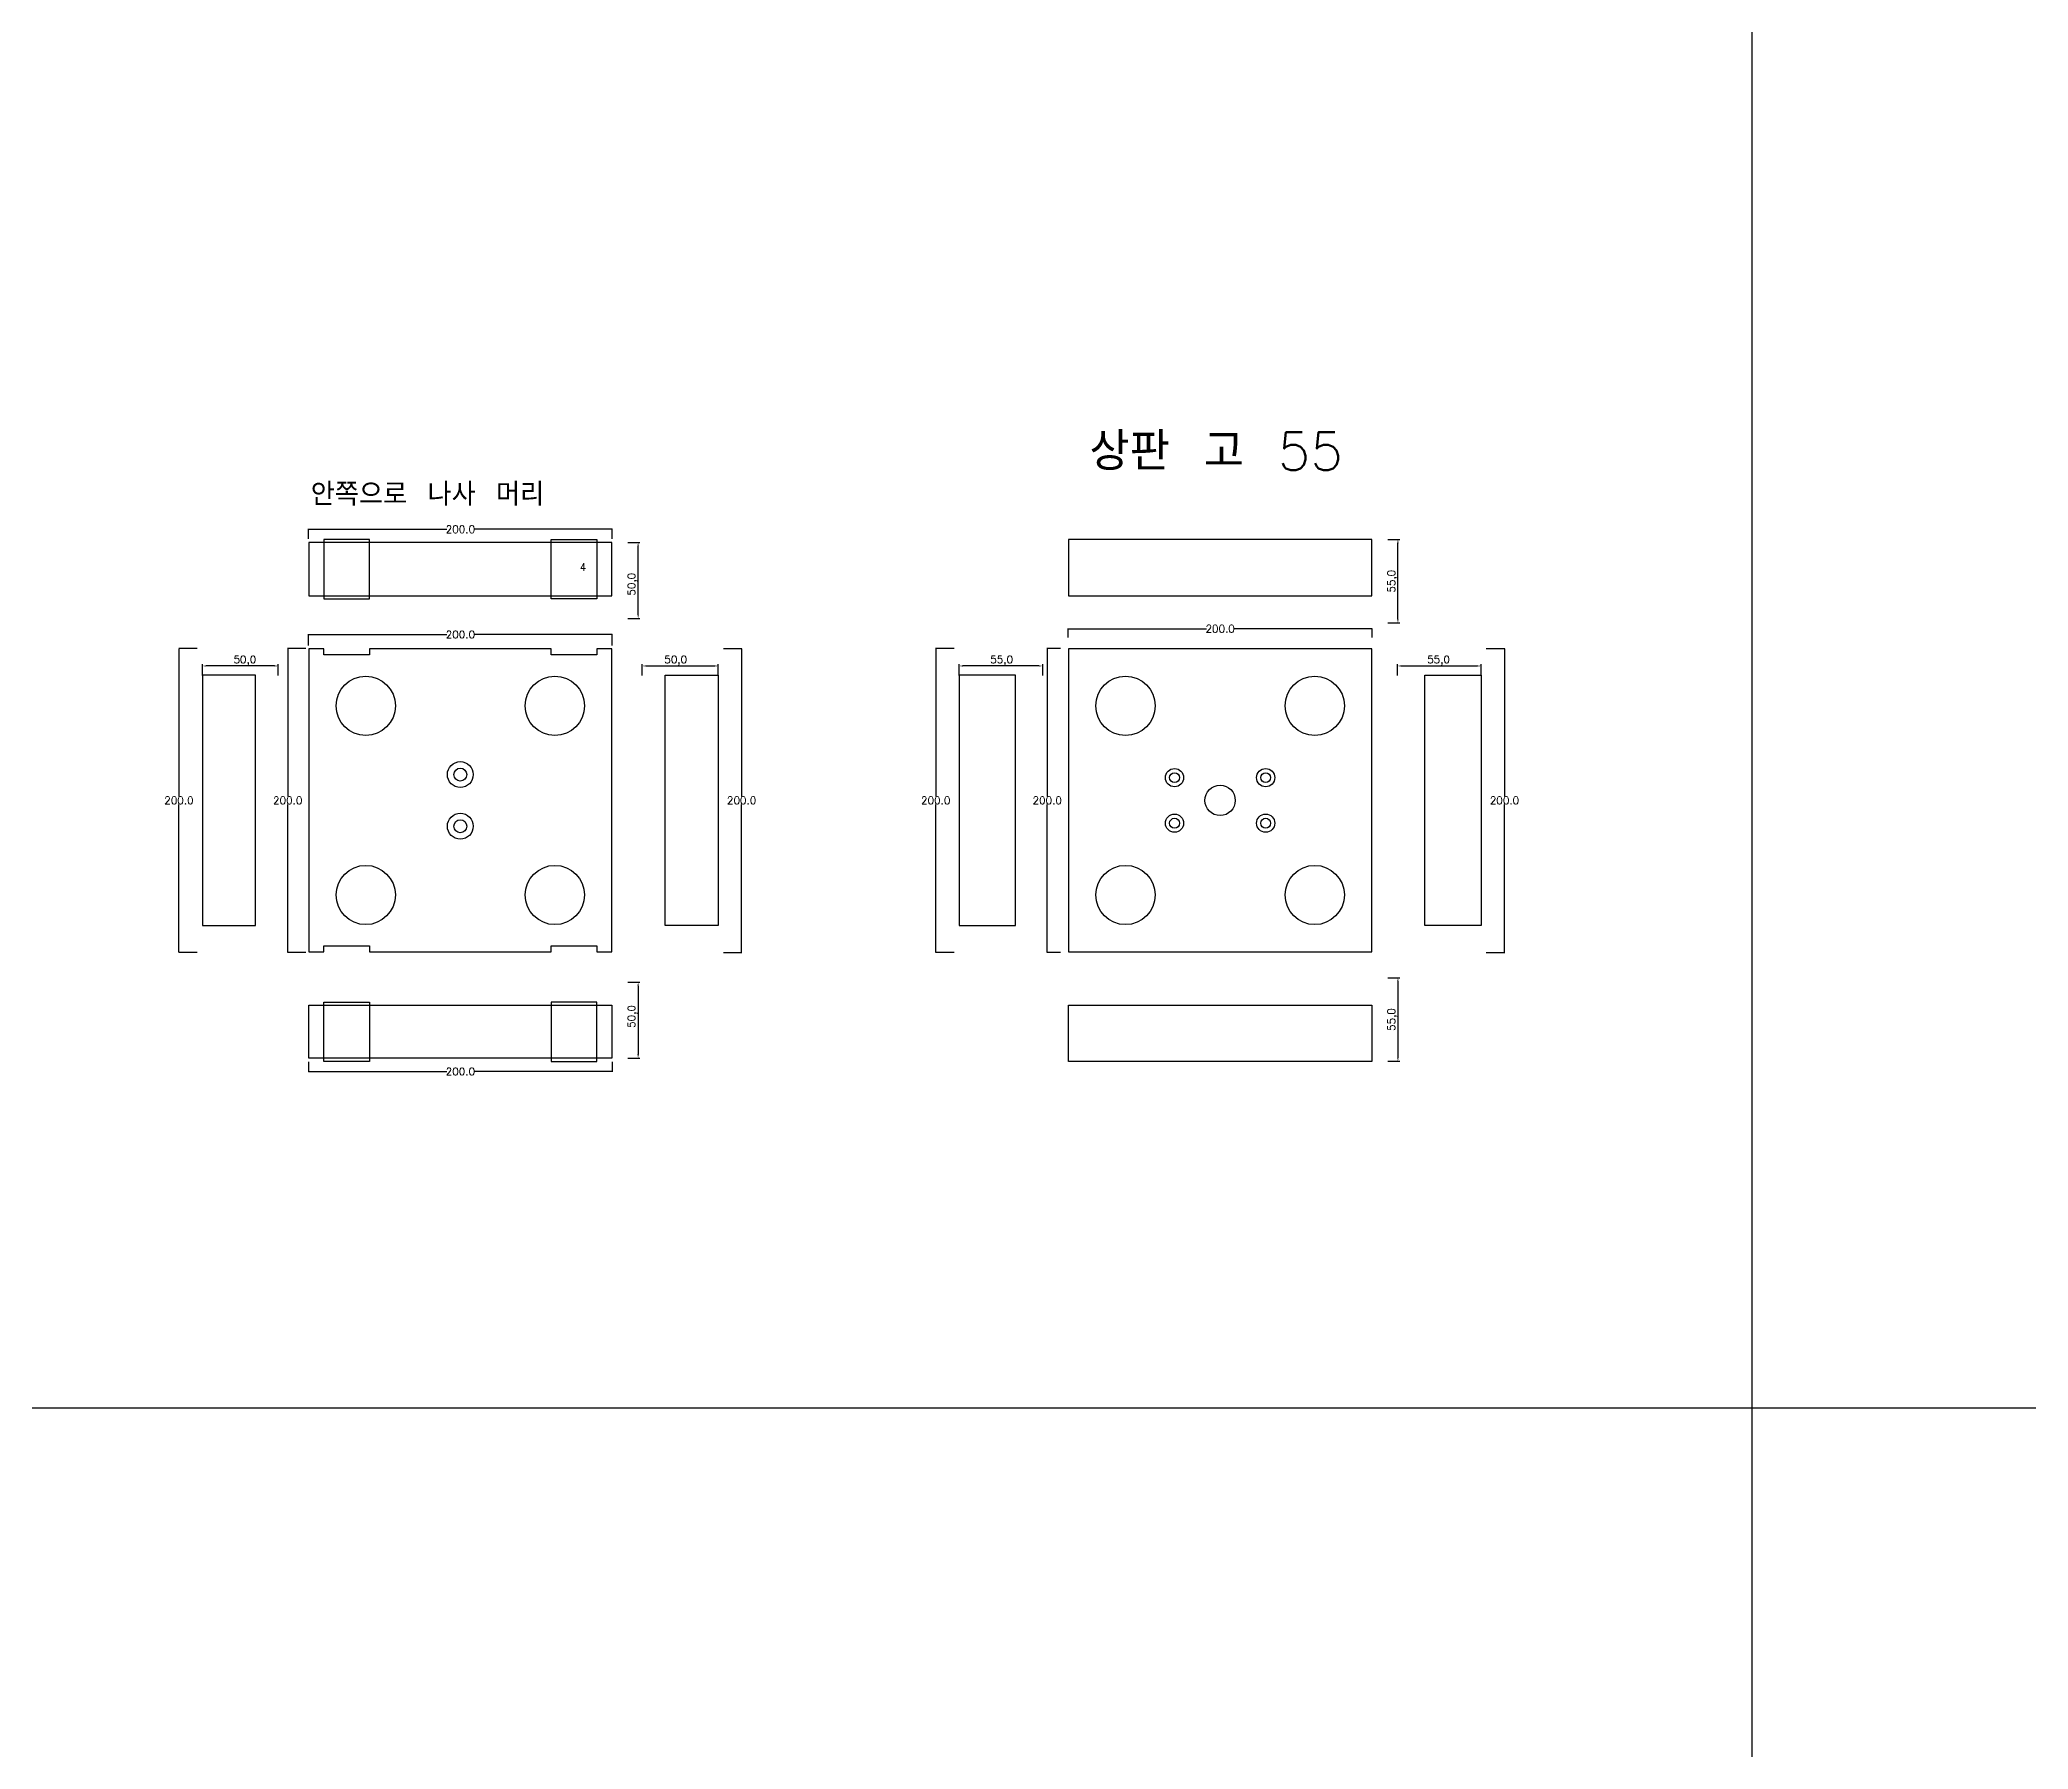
# Model space of a CAD drawing. Header units: millimetres. Extents: x -25 to 19775, y 172 to 9172.
# Drawn here: x 15349 to 16657, y 3547 to 4672 of the extents above; entities that cross this region are included whole.
import ezdxf

# ---------------------------------------------------------------- set-up
doc = ezdxf.new("R2010")
doc.units = ezdxf.units.MM
for name, color, linetype in [('TEXT', 7, 'Continuous'), ('볼트 구멍', 7, 'Continuous'), ('치구', 7, 'Continuous'), ('치수', 7, 'Continuous')]:
    doc.layers.add(name, color=color, linetype=linetype)
doc.styles.get("Standard").update_dxf_attribs({"font": 'txt.shx', "bigfont": 'whgtxt.shx'})
doc.dimstyles.new('ISO-25', dxfattribs={"dimtxt": 2.5, "dimasz": 2.5, "dimexe": 1.25, "dimexo": 0.625, "dimtad": 1, "dimtxsty": 'Standard', "dimcen": 2.5, "dimadec": 0, "dimazin": 0, "dimtfac": 1, "dimtmove": 0, "dimatfit": 3, "dimfxl": 0, "dimarcsym": 0})
doc.dimstyles.get("Standard").update_dxf_attribs({"dimtxt": 7, "dimasz": 0.18, "dimexe": 0.18, "dimexo": 0.0625, "dimgap": 0.09, "dimtad": 0, "dimtih": 1, "dimtoh": 1, "dimdec": 1, "dimzin": 0, "dimdsep": 46, "dimtxsty": 'Standard', "dimcen": 0.09, "dimadec": 0, "dimazin": 0, "dimtfac": 1, "dimtdec": 1, "dimtofl": 0, "dimtmove": 0, "dimatfit": 3, "dimfxl": 0, "dimtolj": 1, "dimtzin": 0, "dimarcsym": 0})

# ---------------------------------------------------------------- blocks, each defined once
blk = doc.blocks.new('*D403')
at = {"layer": 'Defpoints', "color": 0}
for p in [(15525.5, 3999.8), (15725.5, 3999.8), (15725.5, 3993.4)]:
    blk.add_point(p, dxfattribs=at)
at = {"layer": '치수', "color": 0, "lineweight": -2}
for p, q in [((15525.5, 3999.7), (15525.5, 3993.2)), ((15525.6, 3993.4), (15616.6, 3993.4)), ((15725.3, 3993.4), (15634.3, 3993.4)), ((15725.5, 3999.7), (15725.5, 3993.2))]:
    blk.add_line(p, q, dxfattribs=at)
at = {"layer": '치수', "color": 0}
for points in [[(15525.6, 3993.4), (15525.6, 3993.3), (15525.5, 3993.4)], [(15725.3, 3993.4), (15725.3, 3993.3), (15725.5, 3993.4)]]:
    blk.add_solid(points, dxfattribs=at)
at = {"layer": '치수', "color": 0, "insert": (15625.5, 3993.4), "char_height": 5, "attachment_point": 5}
blk.add_mtext('\\A1;200.0', dxfattribs=at)
blk = doc.blocks.new('*D404')
at = {"layer": 'Defpoints', "color": 0}
for p in [(15735.1, 4052.1), (15735.1, 4002.1), (15742.5, 4002.1)]:
    blk.add_point(p, dxfattribs=at)
at = {"layer": '치수', "color": 0, "lineweight": -2}
for p, q in [((15735.8, 4052.1), (15743.7, 4052.1)), ((15742.5, 4049.6), (15742.5, 4004.6)), ((15735.8, 4002.1), (15743.7, 4002.1))]:
    blk.add_line(p, q, dxfattribs=at)
at = {"layer": '치수', "color": 0}
for points in [[(15742, 4049.6), (15742.9, 4049.6), (15742.5, 4052.1)], [(15742, 4004.6), (15742.9, 4004.6), (15742.5, 4002.1)]]:
    blk.add_solid(points, dxfattribs=at)
at = {"layer": '치수', "color": 0, "insert": (15738.9, 4029.6), "char_height": 5, "attachment_point": 5, "rotation": 90}
blk.add_mtext('50,0', dxfattribs=at)
blk = doc.blocks.new('*D405')
at = {"layer": 'Defpoints', "color": 0}
for p in [(16235.1, 4055.1), (16235.1, 4000.1), (16242.5, 4000.1)]:
    blk.add_point(p, dxfattribs=at)
at = {"layer": '치수', "color": 0, "lineweight": -2}
for p, q in [((16235.8, 4055.1), (16243.7, 4055.1)), ((16242.5, 4052.6), (16242.5, 4002.6)), ((16235.8, 4000.1), (16243.7, 4000.1))]:
    blk.add_line(p, q, dxfattribs=at)
at = {"layer": '치수', "color": 0}
for points in [[(16242, 4052.6), (16242.9, 4052.6), (16242.5, 4055.1)], [(16242, 4002.6), (16242.9, 4002.6), (16242.5, 4000.1)]]:
    blk.add_solid(points, dxfattribs=at)
at = {"layer": '치수', "color": 0, "insert": (16238.9, 4027.6), "char_height": 5, "attachment_point": 5, "rotation": 90}
blk.add_mtext('55,0', dxfattribs=at)
blk = doc.blocks.new('*D406')
at = {"layer": 'Defpoints', "color": 0}
for p in [(16025.5, 4278.9), (16225.5, 4284.8), (16225.5, 4278.9)]:
    blk.add_point(p, dxfattribs=at)
at = {"layer": '치수', "color": 0, "lineweight": -2}
for p, q in [((16025.5, 4279), (16025.5, 4285)), ((16025.6, 4284.8), (16116.6, 4284.8)), ((16225.3, 4284.8), (16134.3, 4284.8)), ((16225.5, 4279), (16225.5, 4285))]:
    blk.add_line(p, q, dxfattribs=at)
at = {"layer": '치수', "color": 0}
for points in [[(16025.6, 4284.8), (16025.6, 4284.8), (16025.5, 4284.8)], [(16225.3, 4284.8), (16225.3, 4284.8), (16225.5, 4284.8)]]:
    blk.add_solid(points, dxfattribs=at)
at = {"layer": '치수', "color": 0, "insert": (16125.5, 4284.8), "char_height": 5, "attachment_point": 5}
blk.add_mtext('\\A1;200.0', dxfattribs=at)
blk = doc.blocks.new('*D407')
at = {"layer": 'Defpoints', "color": 0}
for p in [(15725.5, 4350.3), (15525.5, 4343.9), (15725.5, 4343.9)]:
    blk.add_point(p, dxfattribs=at)
at = {"layer": '치수', "color": 0, "lineweight": -2}
for p, q in [((15525.5, 4344), (15525.5, 4350.5)), ((15525.6, 4350.3), (15616.6, 4350.3)), ((15725.3, 4350.3), (15634.3, 4350.3)), ((15725.5, 4344), (15725.5, 4350.5))]:
    blk.add_line(p, q, dxfattribs=at)
at = {"layer": '치수', "color": 0}
for points in [[(15525.6, 4350.3), (15525.6, 4350.3), (15525.5, 4350.3)], [(15725.3, 4350.3), (15725.3, 4350.3), (15725.5, 4350.3)]]:
    blk.add_solid(points, dxfattribs=at)
at = {"layer": '치수', "color": 0, "insert": (15625.5, 4350.3), "char_height": 5, "attachment_point": 5}
blk.add_mtext('\\A1;200.0', dxfattribs=at)
blk = doc.blocks.new('*D408')
at = {"layer": 'Defpoints', "color": 0}
for p in [(15953.7, 4260.3), (15953.7, 4253.5), (16008.7, 4253.5)]:
    blk.add_point(p, dxfattribs=at)
at = {"layer": '치수', "color": 0, "lineweight": -2}
for p, q in [((15953.7, 4254.1), (15953.7, 4261.6)), ((16006.2, 4260.3), (15956.2, 4260.3)), ((16008.7, 4254.1), (16008.7, 4261.6))]:
    blk.add_line(p, q, dxfattribs=at)
at = {"layer": '치수', "color": 0}
for points in [[(15956.2, 4260.7), (15956.2, 4259.9), (15953.7, 4260.3)], [(16006.2, 4260.7), (16006.2, 4259.9), (16008.7, 4260.3)]]:
    blk.add_solid(points, dxfattribs=at)
at = {"layer": '치수', "color": 0, "insert": (15981.7, 4263.8), "char_height": 5, "attachment_point": 5}
blk.add_mtext('55,0', dxfattribs=at)
blk = doc.blocks.new('*D409')
at = {"layer": 'Defpoints', "color": 0}
for p in [(15725.5, 4281), (15525.5, 4273.6), (15725.5, 4273.6)]:
    blk.add_point(p, dxfattribs=at)
at = {"layer": '치수', "color": 0, "lineweight": -2}
for p, q in [((15525.5, 4273.7), (15525.5, 4281.2)), ((15525.6, 4281), (15616.6, 4281)), ((15725.3, 4281), (15634.3, 4281)), ((15725.5, 4273.7), (15725.5, 4281.2))]:
    blk.add_line(p, q, dxfattribs=at)
at = {"layer": '치수', "color": 0}
for points in [[(15525.6, 4281.1), (15525.6, 4281), (15525.5, 4281)], [(15725.3, 4281.1), (15725.3, 4281), (15725.5, 4281)]]:
    blk.add_solid(points, dxfattribs=at)
at = {"layer": '치수', "color": 0, "insert": (15625.5, 4281), "char_height": 5, "attachment_point": 5}
blk.add_mtext('\\A1;200.0', dxfattribs=at)
blk = doc.blocks.new('*D410')
at = {"layer": 'Defpoints', "color": 0}
for p in [(15455.7, 4260.3), (15455.7, 4253.5), (15505.7, 4253.5)]:
    blk.add_point(p, dxfattribs=at)
at = {"layer": '치수', "color": 0, "lineweight": -2}
for p, q in [((15455.7, 4254.1), (15455.7, 4261.6)), ((15503.2, 4260.3), (15458.2, 4260.3)), ((15505.7, 4254.1), (15505.7, 4261.6))]:
    blk.add_line(p, q, dxfattribs=at)
at = {"layer": '치수', "color": 0}
for points in [[(15458.2, 4260.7), (15458.2, 4259.9), (15455.7, 4260.3)], [(15503.2, 4260.7), (15503.2, 4259.9), (15505.7, 4260.3)]]:
    blk.add_solid(points, dxfattribs=at)
at = {"layer": '치수', "color": 0, "insert": (15483.7, 4263.8), "char_height": 5, "attachment_point": 5}
blk.add_mtext('50,0', dxfattribs=at)
blk = doc.blocks.new('*D411')
at = {"layer": 'Defpoints', "color": 0}
for p in [(15745.2, 4253.5), (15795.2, 4260.3), (15795.2, 4253.5)]:
    blk.add_point(p, dxfattribs=at)
at = {"layer": '치수', "color": 0, "lineweight": -2}
for p, q in [((15745.2, 4254.1), (15745.2, 4261.6)), ((15747.7, 4260.3), (15792.7, 4260.3)), ((15795.2, 4254.1), (15795.2, 4261.6))]:
    blk.add_line(p, q, dxfattribs=at)
at = {"layer": '치수', "color": 0}
for points in [[(15747.7, 4260.7), (15747.7, 4259.9), (15745.2, 4260.3)], [(15792.7, 4260.7), (15792.7, 4259.9), (15795.2, 4260.3)]]:
    blk.add_solid(points, dxfattribs=at)
at = {"layer": '치수', "color": 0, "insert": (15767.2, 4263.8), "char_height": 5, "attachment_point": 5}
blk.add_mtext('50,0', dxfattribs=at)
blk = doc.blocks.new('*D412')
at = {"layer": 'Defpoints', "color": 0}
for p in [(15735.1, 4341.6), (15742.5, 4341.6), (15735.1, 4291.6)]:
    blk.add_point(p, dxfattribs=at)
at = {"layer": '치수', "color": 0, "lineweight": -2}
for p, q in [((15735.8, 4341.6), (15743.7, 4341.6)), ((15742.5, 4294.1), (15742.5, 4339.1)), ((15735.8, 4291.6), (15743.7, 4291.6))]:
    blk.add_line(p, q, dxfattribs=at)
at = {"layer": '치수', "color": 0}
for points in [[(15742, 4339.1), (15742.9, 4339.1), (15742.5, 4341.6)], [(15742, 4294.1), (15742.9, 4294.1), (15742.5, 4291.6)]]:
    blk.add_solid(points, dxfattribs=at)
at = {"layer": '치수', "color": 0, "insert": (15738.9, 4314.1), "char_height": 5, "attachment_point": 5, "rotation": 90}
blk.add_mtext('50,0', dxfattribs=at)
blk = doc.blocks.new('*D413')
at = {"layer": 'Defpoints', "color": 0}
for p in [(15524, 4271.8), (15511.9, 4071.8), (15524, 4071.8)]:
    blk.add_point(p, dxfattribs=at)
at = {"layer": '치수', "color": 0, "lineweight": -2}
for p, q in [((15523.9, 4271.8), (15511.8, 4271.8)), ((15511.9, 4271.6), (15511.9, 4174.4)), ((15511.9, 4072), (15511.9, 4169.2)), ((15523.9, 4071.8), (15511.8, 4071.8))]:
    blk.add_line(p, q, dxfattribs=at)
at = {"layer": '치수', "color": 0}
for points in [[(15511.9, 4271.6), (15512, 4271.6), (15511.9, 4271.8)], [(15511.9, 4072), (15512, 4072), (15511.9, 4071.8)]]:
    blk.add_solid(points, dxfattribs=at)
at = {"layer": '치수', "color": 0, "insert": (15511.9, 4171.8), "char_height": 5, "attachment_point": 5}
blk.add_mtext('\\A1;200.0', dxfattribs=at)
blk = doc.blocks.new('*D414')
at = {"layer": 'Defpoints', "color": 0}
for p in [(15798.5, 4271.8), (15798.5, 4071.8), (15810.6, 4071.8)]:
    blk.add_point(p, dxfattribs=at)
at = {"layer": '치수', "color": 0, "lineweight": -2}
for p, q in [((15798.6, 4271.8), (15810.8, 4271.8)), ((15810.6, 4271.6), (15810.6, 4174.4)), ((15810.6, 4072), (15810.6, 4169.2)), ((15798.6, 4071.8), (15810.8, 4071.8))]:
    blk.add_line(p, q, dxfattribs=at)
at = {"layer": '치수', "color": 0}
for points in [[(15810.5, 4271.6), (15810.6, 4271.6), (15810.6, 4271.8)], [(15810.5, 4072), (15810.6, 4072), (15810.6, 4071.8)]]:
    blk.add_solid(points, dxfattribs=at)
at = {"layer": '치수', "color": 0, "insert": (15810.6, 4171.8), "char_height": 5, "attachment_point": 5}
blk.add_mtext('\\A1;200.0', dxfattribs=at)
blk = doc.blocks.new('*D415')
at = {"layer": 'Defpoints', "color": 0}
for p in [(16020.6, 4271.8), (16011.7, 4071.8), (16020.6, 4071.8)]:
    blk.add_point(p, dxfattribs=at)
at = {"layer": '치수', "color": 0, "lineweight": -2}
for p, q in [((16020.5, 4271.8), (16011.5, 4271.8)), ((16011.7, 4271.6), (16011.7, 4174.4)), ((16011.7, 4072), (16011.7, 4169.2)), ((16020.5, 4071.8), (16011.5, 4071.8))]:
    blk.add_line(p, q, dxfattribs=at)
at = {"layer": '치수', "color": 0}
for points in [[(16011.6, 4271.6), (16011.7, 4271.6), (16011.7, 4271.8)], [(16011.6, 4072), (16011.7, 4072), (16011.7, 4071.8)]]:
    blk.add_solid(points, dxfattribs=at)
at = {"layer": '치수', "color": 0, "insert": (16011.7, 4171.8), "char_height": 5, "attachment_point": 5}
blk.add_mtext('\\A1;200.0', dxfattribs=at)
blk = doc.blocks.new('*D416')
at = {"layer": 'Defpoints', "color": 0}
for p in [(15452.4, 4271.8), (15440.3, 4071.8), (15452.4, 4071.8)]:
    blk.add_point(p, dxfattribs=at)
at = {"layer": '치수', "color": 0, "lineweight": -2}
for p, q in [((15452.4, 4271.8), (15440.2, 4271.8)), ((15440.3, 4271.6), (15440.3, 4174.4)), ((15440.3, 4072), (15440.3, 4169.2)), ((15452.4, 4071.8), (15440.2, 4071.8))]:
    blk.add_line(p, q, dxfattribs=at)
at = {"layer": '치수', "color": 0}
for points in [[(15440.3, 4271.6), (15440.4, 4271.6), (15440.3, 4271.8)], [(15440.3, 4072), (15440.4, 4072), (15440.3, 4071.8)]]:
    blk.add_solid(points, dxfattribs=at)
at = {"layer": '치수', "color": 0, "insert": (15440.3, 4171.8), "char_height": 5, "attachment_point": 5}
blk.add_mtext('\\A1;200.0', dxfattribs=at)
blk = doc.blocks.new('*D417')
at = {"layer": 'Defpoints', "color": 0}
for p in [(15950.4, 4271.8), (15938.3, 4071.8), (15950.4, 4071.8)]:
    blk.add_point(p, dxfattribs=at)
at = {"layer": '치수', "color": 0, "lineweight": -2}
for p, q in [((15950.4, 4271.8), (15938.2, 4271.8)), ((15938.3, 4271.6), (15938.3, 4174.4)), ((15938.3, 4072), (15938.3, 4169.2)), ((15950.4, 4071.8), (15938.2, 4071.8))]:
    blk.add_line(p, q, dxfattribs=at)
at = {"layer": '치수', "color": 0}
for points in [[(15938.3, 4271.6), (15938.4, 4271.6), (15938.3, 4271.8)], [(15938.3, 4072), (15938.4, 4072), (15938.3, 4071.8)]]:
    blk.add_solid(points, dxfattribs=at)
at = {"layer": '치수', "color": 0, "insert": (15938.3, 4171.8), "char_height": 5, "attachment_point": 5}
blk.add_mtext('\\A1;200.0', dxfattribs=at)
blk = doc.blocks.new('*D418')
at = {"layer": 'Defpoints', "color": 0}
for p in [(16242.2, 4253.5), (16297.2, 4260.3), (16297.2, 4253.5)]:
    blk.add_point(p, dxfattribs=at)
at = {"layer": '치수', "color": 0, "lineweight": -2}
for p, q in [((16242.2, 4254.1), (16242.2, 4261.6)), ((16244.7, 4260.3), (16294.7, 4260.3)), ((16297.2, 4254.1), (16297.2, 4261.6))]:
    blk.add_line(p, q, dxfattribs=at)
at = {"layer": '치수', "color": 0}
for points in [[(16244.7, 4260.7), (16244.7, 4259.9), (16242.2, 4260.3)], [(16294.7, 4260.7), (16294.7, 4259.9), (16297.2, 4260.3)]]:
    blk.add_solid(points, dxfattribs=at)
at = {"layer": '치수', "color": 0, "insert": (16269.2, 4263.8), "char_height": 5, "attachment_point": 5}
blk.add_mtext('55,0', dxfattribs=at)
blk = doc.blocks.new('*D419')
at = {"layer": 'Defpoints', "color": 0}
for p in [(16235.1, 4343.6), (16242.5, 4343.6), (16235.1, 4288.6)]:
    blk.add_point(p, dxfattribs=at)
at = {"layer": '치수', "color": 0, "lineweight": -2}
for p, q in [((16235.8, 4343.6), (16243.7, 4343.6)), ((16242.5, 4291.1), (16242.5, 4341.1)), ((16235.8, 4288.6), (16243.7, 4288.6))]:
    blk.add_line(p, q, dxfattribs=at)
at = {"layer": '치수', "color": 0}
for points in [[(16242, 4341.1), (16242.9, 4341.1), (16242.5, 4343.6)], [(16242, 4291.1), (16242.9, 4291.1), (16242.5, 4288.6)]]:
    blk.add_solid(points, dxfattribs=at)
at = {"layer": '치수', "color": 0, "insert": (16238.9, 4316.1), "char_height": 5, "attachment_point": 5, "rotation": 90}
blk.add_mtext('55,0', dxfattribs=at)
blk = doc.blocks.new('*D420')
at = {"layer": 'Defpoints', "color": 0}
for p in [(16300.5, 4271.8), (16300.5, 4071.8), (16312.6, 4071.8)]:
    blk.add_point(p, dxfattribs=at)
at = {"layer": '치수', "color": 0, "lineweight": -2}
for p, q in [((16300.6, 4271.8), (16312.8, 4271.8)), ((16312.6, 4271.6), (16312.6, 4174.4)), ((16312.6, 4072), (16312.6, 4169.2)), ((16300.6, 4071.8), (16312.8, 4071.8))]:
    blk.add_line(p, q, dxfattribs=at)
at = {"layer": '치수', "color": 0}
for points in [[(16312.5, 4271.6), (16312.6, 4271.6), (16312.6, 4271.8)], [(16312.5, 4072), (16312.6, 4072), (16312.6, 4071.8)]]:
    blk.add_solid(points, dxfattribs=at)
at = {"layer": '치수', "color": 0, "insert": (16312.6, 4171.8), "char_height": 5, "attachment_point": 5}
blk.add_mtext('\\A1;200.0', dxfattribs=at)

msp = doc.modelspace()

# ---------------------------------------------------------------- linework, layer by layer
at = {"layer": 'TEXT', "color": 6}
for p, q in [((16475.462, 9171.825), (16475.462, 171.825)), ((19775.462, 3771.825), (-24.538, 3771.825))]:
    msp.add_line(p, q, dxfattribs=at)
at = {"layer": '볼트 구멍', "color": 2}
for centre in [(15625.462, 4188.825), (15625.462, 4154.825)]:
    msp.add_circle(centre, 8.5, dxfattribs=at)
at = {"layer": '볼트 구멍', "color": 3}
for centre, radius in [((15625.462, 4188.825), 4.25), ((16095.462, 4186.825), 3.25), ((16155.462, 4186.825), 3.25), ((16125.462, 4171.825), 10), ((15625.462, 4154.825), 4.25), ((16095.462, 4156.825), 3.25), ((16155.462, 4156.825), 3.25)]:
    msp.add_circle(centre, radius, dxfattribs=at)
at = {"layer": '볼트 구멍', "color": 6}
for centre in [(16095.462, 4186.825), (16155.462, 4186.825), (16095.462, 4156.825), (16155.462, 4156.825)]:
    msp.add_circle(centre, 6, dxfattribs=at)
at = {"layer": '치구'}
for points in [[(15525.712, 4306.575), (15725.212, 4306.575), (15725.212, 4341.575), (15525.712, 4341.575)], [(16025.712, 4306.575), (16225.212, 4306.575), (16225.212, 4343.575), (16025.712, 4343.575)], [(15525.712, 4072.075), (15535.712, 4072.075), (15535.712, 4076.075), (15565.712, 4076.075), (15565.712, 4072.075), (15685.212, 4072.075), (15685.212, 4076.075), (15715.212, 4076.075), (15715.212, 4072.075), (15725.212, 4072.075), (15725.212, 4271.575), (15715.212, 4271.575), (15715.212, 4267.575), (15685.212, 4267.575), (15685.212, 4271.575), (15565.712, 4271.575), (15565.712, 4267.575), (15535.712, 4267.575), (15535.712, 4271.575), (15525.712, 4271.575)], [(16025.712, 4271.575), (16025.712, 4072.075), (16225.212, 4072.075), (16225.212, 4271.575)], [(15490.712, 4254.175), (15455.712, 4254.175), (15455.712, 4089.475), (15490.712, 4089.475)], [(15760.212, 4254.175), (15795.212, 4254.175), (15795.212, 4089.475), (15760.212, 4089.475)], [(15990.712, 4254.175), (15953.712, 4254.175), (15953.712, 4089.475), (15990.712, 4089.475)], [(16260.212, 4254.175), (16297.212, 4254.175), (16297.212, 4089.475), (16260.212, 4089.475)], [(15525.712, 4037.075), (15725.212, 4037.075), (15725.212, 4002.075), (15525.712, 4002.075)], [(16025.712, 4037.075), (16225.212, 4037.075), (16225.212, 4000.075), (16025.712, 4000.075)]]:
    msp.add_lwpolyline(points, close=True, dxfattribs=at)
at = {"layer": '치구', "color": 1}
for points in [[(15535.712, 4304.575), (15565.712, 4304.575), (15565.712, 4343.572), (15535.712, 4343.572)], [(15715.212, 4304.575), (15685.212, 4304.575), (15685.212, 4343.572), (15715.212, 4343.572)], [(15535.712, 4039.075), (15565.712, 4039.075), (15565.712, 4000.077), (15535.712, 4000.077)], [(15715.212, 4039.075), (15685.212, 4039.075), (15685.212, 4000.077), (15715.212, 4000.077)]]:
    msp.add_lwpolyline(points, close=True, dxfattribs=at)
at = {"layer": '치구'}
for centre in [(15563.212, 4234.075), (15687.712, 4234.075), (16063.212, 4234.075), (16187.712, 4234.075), (15563.212, 4109.575), (15687.712, 4109.575), (16063.212, 4109.575), (16187.712, 4109.575)]:
    msp.add_circle(centre, 19.5, dxfattribs=at)

# ---------------------------------------------------------------- texts
at = {"layer": 'TEXT', "linetype": 'Continuous'}
msp.add_text('상판 고 55', height=25, dxfattribs=at).set_placement((16039.499, 4389.11))
at = {"layer": 'TEXT', "color": 1}
for s, height, p in [('안쪽으로 나사 머리', 15, (15527.015, 4365.852)), ('4', 5, (15704.024, 4322.876))]:
    msp.add_text(s, height=height, dxfattribs=at).set_placement(p)

# ---------------------------------------------------------------- dimensions: what is measured, and where the dimension line sits
at = {"layer": '치수', "color": 4}
for base, p1, p2, dimstyle, override, picture, middle in [((15725.462, 4350.297), (15525.462, 4343.9), (15725.462, 4343.9), 'Standard', {"dimtxt": 5}, '*D407', (15625.462, 4350.297)), ((15795.212, 4260.302), (15745.212, 4253.525), (15795.212, 4253.525), 'ISO-25', {"dimtxt": 5, "dimdec": 1, "dimzin": 0, "dimtdec": 1}, '*D411', (15767.212, 4260.302)), ((16297.212, 4260.302), (16242.212, 4253.525), (16297.212, 4253.525), 'ISO-25', {"dimtxt": 5, "dimdec": 1, "dimzin": 0, "dimtdec": 1}, '*D418', (16269.212, 4260.302)), ((15725.462, 3993.353), (15525.462, 3999.75), (15725.462, 3999.75), 'Standard', {"dimtxt": 5}, '*D403', (15625.462, 3993.353))]:
    dim = msp.add_linear_dim(base=base, p1=p1, p2=p2, dimstyle=dimstyle, override=override, dxfattribs=at)
    dim.commit()
    dim.dimension.update_dxf_attribs({"geometry": picture, "text_midpoint": middle, "dimtype": 160})
for base, p1, p2, angle, picture, middle in [((15742.46, 4341.575), (15735.141, 4291.575), (15735.141, 4341.575), 90, '*D412', (15742.46, 4314.075)), ((16242.46, 4343.575), (16235.141, 4288.575), (16235.141, 4343.575), 90, '*D419', (16242.46, 4316.075)), ((15455.712, 4260.302), (15505.712, 4253.525), (15455.712, 4253.525), 180, '*D410', (15483.712, 4260.302)), ((15953.712, 4260.302), (16008.712, 4253.525), (15953.712, 4253.525), 180, '*D408', (15981.712, 4260.302)), ((15742.46, 4002.075), (15735.141, 4052.075), (15735.141, 4002.075), 270, '*D404', (15742.46, 4029.575)), ((16242.46, 4000.075), (16235.141, 4055.075), (16235.141, 4000.075), 270, '*D405', (16242.46, 4027.575))]:
    dim = msp.add_linear_dim(base=base, p1=p1, p2=p2, angle=angle, dimstyle='ISO-25', override={"dimtxt": 5, "dimdec": 1, "dimzin": 0, "dimtdec": 1}, dxfattribs=at)
    dim.commit()
    dim.dimension.update_dxf_attribs({"geometry": picture, "text_midpoint": middle, "dimtype": 160})
for base, p1, p2, picture, middle in [((15725.462, 4281.047), (15525.462, 4273.65), (15725.462, 4273.65), '*D409', (15625.462, 4281.047)), ((16225.462, 4284.815), (16025.462, 4278.932), (16225.462, 4278.932), '*D406', (16125.462, 4284.815))]:
    dim = msp.add_linear_dim(base=base, p1=p1, p2=p2, dimstyle='Standard', override={"dimtxt": 5}, dxfattribs=at)
    dim.commit()
    dim.dimension.update_dxf_attribs({"geometry": picture, "text_midpoint": middle})
for base, p1, p2, picture, middle in [((15440.344, 4071.825), (15452.413, 4271.825), (15452.413, 4071.825), '*D416', (15440.344, 4171.825)), ((15511.932, 4071.825), (15524.001, 4271.825), (15524.001, 4071.825), '*D413', (15511.932, 4171.825)), ((15810.579, 4071.825), (15798.51, 4271.825), (15798.51, 4071.825), '*D414', (15810.579, 4171.825)), ((15938.344, 4071.825), (15950.413, 4271.825), (15950.413, 4071.825), '*D417', (15938.344, 4171.825)), ((16011.666, 4071.825), (16020.57, 4271.825), (16020.57, 4071.825), '*D415', (16011.666, 4171.825)), ((16312.579, 4071.825), (16300.51, 4271.825), (16300.51, 4071.825), '*D420', (16312.579, 4171.825))]:
    dim = msp.add_linear_dim(base=base, p1=p1, p2=p2, angle=90, dimstyle='Standard', override={"dimtxt": 5}, dxfattribs=at)
    dim.commit()
    dim.dimension.update_dxf_attribs({"geometry": picture, "text_midpoint": middle})

doc.saveas('drawing.dxf')
